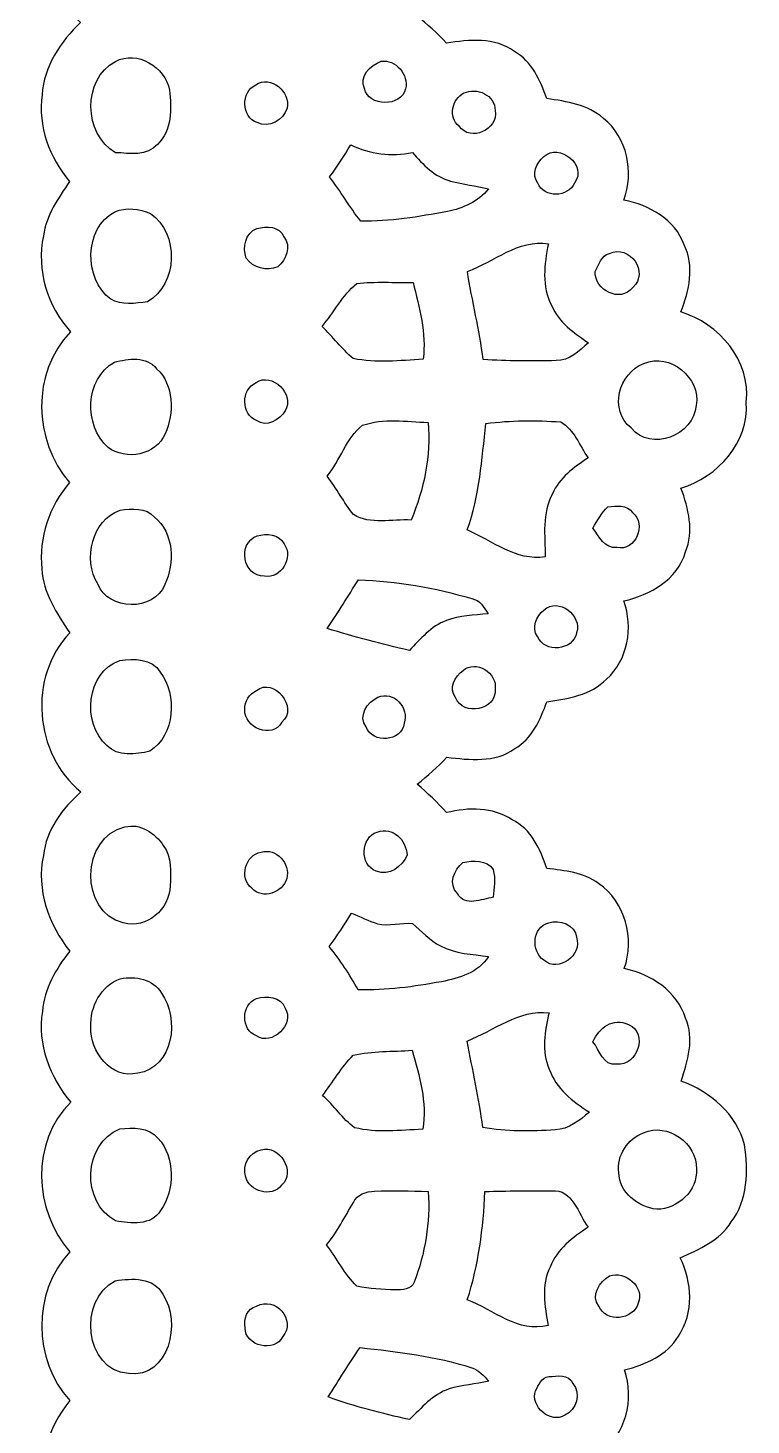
# Model space of a CAD drawing. Header units: centimetres. Extents: x -2.3 to 2.7, y -13.7 to 13.6.
# Drawn here: x -2.32 to 2.74, y -1.8 to 7.98 of the extents above; entities that cross this region are included whole.
import ezdxf

# ---------------------------------------------------------------- set-up
doc = ezdxf.new("R2010")
doc.units = ezdxf.units.CM
doc.header["$MEASUREMENT"] = 0
doc.layers.add('Camada 1', color=7, linetype='Continuous')

msp = doc.modelspace()

# ---------------------------------------------------------------- linework, layer by layer
at = {"layer": 'Camada 1', "color": 156}
for points, knots in [([(-1.71696, 13.50292), (-1.50142, 13.55478), (-1.28305, 13.45141), (-1.13205, 13.30148), (-1.13205, 13.30148), (-0.98812, 13.45177), (-0.7747, 13.54949), (-0.56515, 13.50644), (-0.56515, 13.50644), (-0.43215, 13.48705), (-0.32526, 13.40061), (-0.21554, 13.32971), (-0.21554, 13.32971), (-0.09348, 13.4246), (0.05115, 13.51386), (0.21307, 13.49127), (0.21307, 13.49127), (0.37535, 13.48916), (0.50446, 13.37909), (0.60642, 13.26444), (0.60642, 13.26444), (0.78493, 13.30325), (0.99413, 13.30042), (1.13171, 13.16248), (1.13171, 13.16248), (1.22907, 13.08558), (1.27987, 12.97092), (1.31197, 12.85416), (1.31197, 12.85416), (1.44673, 12.85134), (1.59631, 12.84252), (1.69721, 12.74021), (1.69721, 12.74021), (1.86548, 12.60651), (1.92263, 12.36698), (1.85384, 12.16659), (1.85384, 12.16659), (2.00554, 12.12779), (2.16641, 12.05934), (2.24155, 11.91224), (2.24155, 11.91224), (2.34068, 11.75103), (2.3255, 11.54782), (2.24401, 11.38307), (2.24401, 11.38307), (2.46133, 11.30617), (2.667, 11.13225), (2.69945, 10.89271), (2.69945, 10.89271), (2.71003, 10.75302), (2.72097, 10.60097), (2.64865, 10.47432), (2.64865, 10.47432), (2.5647, 10.31839), (2.41582, 10.20938), (2.25354, 10.14483), (2.25354, 10.14483), (2.29588, 9.99559), (2.34809, 9.8305), (2.27295, 9.68233), (2.27295, 9.68233), (2.20873, 9.50207), (2.03164, 9.39729), (1.85278, 9.35743), (1.85278, 9.35743), (1.91135, 9.17927), (1.87995, 8.9729), (1.75119, 8.83284), (1.75119, 8.83284), (1.64182, 8.70726), (1.47179, 8.65963), (1.31056, 8.65716), (1.31056, 8.65716), (1.2633, 8.50582), (1.17615, 8.35307), (1.0227, 8.28957), (1.0227, 8.28957), (0.89358, 8.21936), (0.74329, 8.2423), (0.60359, 8.25146), (0.60359, 8.25146), (0.53939, 8.1862), (0.46955, 8.12694), (0.39828, 8.06979), (0.39828, 8.06979), (0.47096, 8.00946), (0.54256, 7.94737), (0.60678, 7.87788), (0.60678, 7.87788), (0.76553, 7.90081), (0.94438, 7.92056), (1.08232, 7.81826), (1.08232, 7.81826), (1.20543, 7.74982), (1.26259, 7.61505), (1.30915, 7.48946), (1.30915, 7.48946), (1.4478, 7.46724), (1.59773, 7.44714), (1.70709, 7.35012), (1.70709, 7.35012), (1.87289, 7.2143), (1.92051, 6.97476), (1.84925, 6.77686), (1.84925, 6.77686), (2.02635, 6.74299), (2.20591, 6.64316), (2.27117, 6.4657), (2.27117, 6.4657), (2.34456, 6.31472), (2.30645, 6.14362), (2.24754, 5.9951), (2.24754, 5.9951), (2.51741, 5.91326), (2.73719, 5.65396), (2.70615, 5.36187), (2.70615, 5.36187), (2.72767, 5.08105), (2.50542, 4.83941), (2.24861, 4.76003), (2.24861, 4.76003), (2.30082, 4.61822), (2.34173, 4.45981), (2.28035, 4.31341), (2.28035, 4.31341), (2.22425, 4.11973), (2.0327, 4.01319), (1.8482, 3.9705), (1.8482, 3.9705), (1.91523, 3.78388), (1.87854, 3.55811), (1.72685, 3.42335), (1.72685, 3.42335), (1.61854, 3.30975), (1.45696, 3.28682), (1.30986, 3.26424), (1.30986, 3.26424), (1.2633, 3.13937), (1.20721, 3.00426), (1.08444, 2.93616), (1.08444, 2.93616), (0.9465, 2.83457), (0.76834, 2.85891), (0.60924, 2.87548), (0.60924, 2.87548), (0.54539, 2.80704), (0.47519, 2.7453), (0.40145, 2.68781), (0.40145, 2.68781), (0.47342, 2.62466), (0.54434, 2.56046), (0.60713, 2.48813), (0.60713, 2.48813), (0.76093, 2.52518), (0.92886, 2.52906), (1.06574, 2.43874), (1.06574, 2.43874), (1.2012, 2.37384), (1.26223, 2.2299), (1.31022, 2.0969), (1.31022, 2.0969), (1.43474, 2.08209), (1.56774, 2.0694), (1.67181, 1.99143), (1.67181, 1.99143), (1.85844, 1.86302), (1.92651, 1.60655), (1.85137, 1.39629), (1.85137, 1.39629), (2.03904, 1.35573), (2.22074, 1.2393), (2.28106, 1.04846), (2.28106, 1.04846), (2.34456, 0.90523), (2.29588, 0.7486), (2.25, 0.60819), (2.25, 0.60819), (2.45356, 0.53445), (2.63913, 0.37711), (2.6938, 0.16121), (2.6938, 0.16121), (2.72167, -0.0208), (2.71709, -0.22506), (2.60103, -0.37818), (2.60103, -0.37818), (2.52095, -0.50694), (2.37737, -0.57043), (2.24401, -0.62864), (2.24401, -0.62864), (2.32762, -0.80044), (2.34068, -1.01318), (2.23061, -1.17756), (2.23061, -1.17756), (2.15123, -1.31339), (1.99884, -1.37548), (1.8542, -1.41498), (1.8542, -1.41498), (1.92439, -1.62102), (1.86124, -1.86867), (1.6831, -1.99989), (1.6831, -1.99989), (1.58184, -2.0902), (1.44144, -2.10043), (1.31234, -2.10149), (1.31234, -2.10149), (1.27246, -2.27612), (1.15429, -2.43451), (0.98531, -2.50155), (0.98531, -2.50155), (0.86501, -2.55517), (0.7313, -2.52976), (0.60607, -2.51319), (0.60607, -2.51319), (0.53974, -2.57844), (0.47059, -2.64159), (0.3997, -2.70191), (0.3997, -2.70191), (0.47201, -2.76083), (0.54222, -2.82292), (0.60783, -2.88924), (0.60783, -2.88924), (0.74753, -2.87301), (0.89817, -2.85184), (1.02729, -2.92311), (1.02729, -2.92311), (1.17792, -2.99191), (1.26505, -3.14289), (1.31268, -3.2953), (1.31268, -3.2953), (1.45625, -3.29952), (1.60972, -3.33021), (1.71696, -3.43358), (1.71696, -3.43358), (1.87147, -3.57046), (1.91769, -3.80047), (1.85242, -3.99308), (1.85242, -3.99308), (2.02177, -4.03647), (2.19638, -4.12467), (2.26518, -4.29648), (2.26518, -4.29648), (2.34879, -4.44994), (2.30116, -4.62562), (2.25424, -4.78189), (2.25424, -4.78189), (2.51249, -4.86867), (2.7312, -5.11281), (2.70722, -5.39784), (2.70722, -5.39784), (2.73368, -5.68571), (2.50647, -5.92384), (2.25107, -6.01661), (2.25107, -6.01661), (2.30893, -6.16902), (2.34562, -6.34753), (2.26342, -6.49887), (2.26342, -6.49887), (2.1918, -6.66608), (2.02211, -6.75852), (1.85278, -6.79979), (1.85278, -6.79979), (1.93111, -7.0164), (1.85208, -7.27745), (1.6591, -7.40587), (1.6591, -7.40587), (1.55928, -7.48064), (1.43157, -7.48665), (1.31197, -7.49335), (1.31197, -7.49335), (1.2633, -7.66375), (1.15675, -7.83201), (0.98071, -7.89023), (0.98071, -7.89023), (0.86077, -7.93891), (0.73166, -7.9188), (0.60783, -7.90151), (0.60783, -7.90151), (0.54186, -7.96819), (0.47166, -8.03063), (0.39758, -8.08813), (0.39758, -8.08813), (0.46884, -8.15057), (0.5401, -8.21336), (0.60571, -8.2825), (0.60571, -8.2825), (0.74789, -8.26416), (0.90452, -8.23841), (1.0354, -8.31461), (1.0354, -8.31461), (1.18145, -8.38624), (1.27175, -8.53334), (1.31056, -8.68715), (1.31056, -8.68715), (1.41534, -8.68997), (1.524, -8.69526), (1.61783, -8.74854), (1.61783, -8.74854), (1.83549, -8.85895), (1.93533, -9.14082), (1.85173, -9.3673), (1.85173, -9.3673), (1.99495, -9.42162), (2.15299, -9.47985), (2.23273, -9.62166), (2.23273, -9.62166), (2.34314, -9.78358), (2.3248, -9.99313), (2.24508, -10.16387), (2.24508, -10.16387), (2.42147, -10.23372), (2.59574, -10.34345), (2.66488, -10.53007), (2.66488, -10.53007), (2.73931, -10.74242), (2.73015, -11.00666), (2.57422, -11.182), (2.57422, -11.182), (2.49344, -11.28923), (2.37101, -11.34921), (2.25036, -11.40071), (2.25036, -11.40071), (2.29693, -11.54077), (2.34314, -11.69634), (2.28423, -11.84027), (2.28423, -11.84027), (2.22462, -12.00891), (2.07256, -12.13097), (1.90183, -12.17436), (1.90183, -12.17436), (1.83198, -12.186), (1.87607, -12.26679), (1.87571, -12.31089), (1.87571, -12.31089), (1.90816, -12.49045), (1.81609, -12.67812), (1.67252, -12.78536), (1.67252, -12.78536), (1.56951, -12.86581), (1.43333, -12.8718), (1.30951, -12.8912), (1.30951, -12.8912), (1.25659, -13.04924), (1.16628, -13.21328), (1.00012, -13.2736), (1.00012, -13.2736), (0.88089, -13.33146), (0.74577, -13.3223), (0.62301, -13.28208), (0.62301, -13.28208), (0.51293, -13.39639), (0.38206, -13.52091), (0.20954, -13.50644), (0.20954, -13.50644), (0.05045, -13.52761), (-0.09418, -13.44965), (-0.21201, -13.35158), (-0.21201, -13.35158), (-0.36512, -13.46941), (-0.55703, -13.58123), (-0.75706, -13.53114), (-0.75706, -13.53114), (-0.88194, -13.51667), (-0.99413, -13.45706), (-1.09078, -13.3798), (-1.09078, -13.3798), (-1.23577, -13.53078), (-1.43968, -13.65355), (-1.65664, -13.62251), (-1.65664, -13.62251), (-1.80269, -13.58688), (-1.95826, -13.53679), (-2.05739, -13.41683), (-2.05739, -13.41683), (-2.30116, -13.13638), (-2.28318, -12.67459), (-2.02459, -12.40895), (-2.02459, -12.40895), (-2.29481, -12.12215), (-2.29481, -11.64412), (-2.02988, -11.35415), (-2.02988, -11.35415), (-2.29729, -11.06523), (-2.28917, -10.59249), (-2.03129, -10.3004), (-2.03129, -10.3004), (-2.18475, -10.12825), (-2.25812, -9.89188), (-2.22108, -9.66328), (-2.22108, -9.66328), (-2.20732, -9.50701), (-2.11737, -9.37436), (-2.03022, -9.24947), (-2.03022, -9.24947), (-2.19392, -9.0678), (-2.26413, -8.81097), (-2.21473, -8.57144), (-2.21473, -8.57144), (-2.18792, -8.39645), (-2.07715, -8.25112), (-1.95438, -8.12977), (-1.95438, -8.12977), (-2.29446, -7.87011), (-2.31916, -7.32155), (-2.02318, -7.01957), (-2.02318, -7.01957), (-2.19145, -6.84388), (-2.26201, -6.58741), (-2.2165, -6.34929), (-2.2165, -6.34929), (-2.19674, -6.2036), (-2.11101, -6.08047), (-2.02881, -5.96299), (-2.02881, -5.96299), (-2.19321, -5.78414), (-2.26272, -5.52838), (-2.21509, -5.29061), (-2.21509, -5.29061), (-2.1918, -5.14879), (-2.10889, -5.02778), (-2.03234, -4.9096), (-2.03234, -4.9096), (-2.19109, -4.72722), (-2.26694, -4.47498), (-2.21473, -4.2365), (-2.21473, -4.2365), (-2.19075, -4.09928), (-2.1142, -3.98039), (-2.03305, -3.87068), (-2.03305, -3.87068), (-2.17346, -3.68335), (-2.27047, -3.44699), (-2.2165, -3.21027), (-2.2165, -3.21027), (-2.19886, -3.02472), (-2.0768, -2.87584), (-1.94734, -2.75201), (-1.94734, -2.75201), (-2.07186, -2.63525), (-2.18617, -2.49555), (-2.21262, -2.32127), (-2.21262, -2.32127), (-2.27259, -2.07539), (-2.18475, -1.82209), (-2.03093, -1.62947), (-2.03093, -1.62947), (-2.29129, -1.34267), (-2.29551, -0.87347), (-2.03093, -0.58773), (-2.03093, -0.58773), (-2.28423, -0.29703), (-2.30645, 0.18097), (-2.02459, 0.46036), (-2.02459, 0.46036), (-2.16992, 0.63641), (-2.2613, 0.86535), (-2.2225, 1.09573), (-2.2225, 1.09573), (-2.20944, 1.25482), (-2.12794, 1.39559), (-2.03059, 1.51765), (-2.03059, 1.51765), (-2.1791, 1.70461), (-2.26694, 1.94909), (-2.21614, 2.18827), (-2.21614, 2.18827), (-2.19604, 2.36748), (-2.0828, 2.516), (-1.95297, 2.63313), (-1.95297, 2.63313), (-2.28247, 2.90125), (-2.32409, 3.43712), (-2.03164, 3.74721), (-2.03164, 3.74721), (-2.12266, 3.88301), (-2.21721, 4.0266), (-2.22603, 4.19522), (-2.22603, 4.19522), (-2.24966, 4.41395), (-2.17699, 4.63444), (-2.03234, 4.79953), (-2.03234, 4.79953), (-2.28669, 5.09269), (-2.30258, 5.57072), (-2.02564, 5.8547), (-2.02564, 5.8547), (-2.18827, 6.03496), (-2.26589, 6.28791), (-2.2158, 6.52744), (-2.2158, 6.52744), (-2.19604, 6.67066), (-2.11172, 6.79167), (-2.03234, 6.90808), (-2.03234, 6.90808), (-2.17346, 7.07602), (-2.25672, 7.29509), (-2.22462, 7.51592), (-2.22462, 7.51592), (-2.21368, 7.71525), (-2.09549, 7.8867), (-1.9565, 8.02145), (-1.9565, 8.02145), (-2.14877, 8.19467), (-2.26589, 8.45431), (-2.22284, 8.71537), (-2.22284, 8.71537), (-2.21297, 8.87659), (-2.12689, 9.01594), (-2.02881, 9.1387), (-2.02881, 9.1387), (-2.29305, 9.42763), (-2.29658, 9.90388), (-2.02988, 10.19209), (-2.02988, 10.19209), (-2.29693, 10.48173), (-2.2927, 10.95833), (-2.02564, 11.2462), (-2.02564, 11.2462), (-2.19674, 11.4233), (-2.26306, 11.68541), (-2.21402, 11.92459), (-2.21402, 11.92459), (-2.19251, 12.06535), (-2.1075, 12.18318), (-2.03341, 12.30065), (-2.03341, 12.30065), (-2.19287, 12.47951), (-2.26306, 12.73104), (-2.21543, 12.96634), (-2.21543, 12.96634), (-2.17134, 13.2207), (-1.97626, 13.45388), (-1.71696, 13.50292)], [0, 0, 0, 0, 0.0074627, 0.0074627, 0.0074627, 0.0074627, 0.0149254, 0.0149254, 0.0149254, 0.0149254, 0.0223881, 0.0223881, 0.0223881, 0.0223881, 0.0298507, 0.0298507, 0.0298507, 0.0298507, 0.0373134, 0.0373134, 0.0373134, 0.0373134, 0.0447761, 0.0447761, 0.0447761, 0.0447761, 0.0522388, 0.0522388, 0.0522388, 0.0522388, 0.0597015, 0.0597015, 0.0597015, 0.0597015, 0.0671642, 0.0671642, 0.0671642, 0.0671642, 0.0746269, 0.0746269, 0.0746269, 0.0746269, 0.0820896, 0.0820896, 0.0820896, 0.0820896, 0.0895522, 0.0895522, 0.0895522, 0.0895522, 0.0970149, 0.0970149, 0.0970149, 0.0970149, 0.1044776, 0.1044776, 0.1044776, 0.1044776, 0.1119403, 0.1119403, 0.1119403, 0.1119403, 0.119403, 0.119403, 0.119403, 0.119403, 0.1268657, 0.1268657, 0.1268657, 0.1268657, 0.1343284, 0.1343284, 0.1343284, 0.1343284, 0.141791, 0.141791, 0.141791, 0.141791, 0.1492537, 0.1492537, 0.1492537, 0.1492537, 0.1567164, 0.1567164, 0.1567164, 0.1567164, 0.1641791, 0.1641791, 0.1641791, 0.1641791, 0.1716418, 0.1716418, 0.1716418, 0.1716418, 0.1791045, 0.1791045, 0.1791045, 0.1791045, 0.1865672, 0.1865672, 0.1865672, 0.1865672, 0.1940299, 0.1940299, 0.1940299, 0.1940299, 0.2014925, 0.2014925, 0.2014925, 0.2014925, 0.2089552, 0.2089552, 0.2089552, 0.2089552, 0.2164179, 0.2164179, 0.2164179, 0.2164179, 0.2238806, 0.2238806, 0.2238806, 0.2238806, 0.2313433, 0.2313433, 0.2313433, 0.2313433, 0.238806, 0.238806, 0.238806, 0.238806, 0.2462687, 0.2462687, 0.2462687, 0.2462687, 0.2537313, 0.2537313, 0.2537313, 0.2537313, 0.261194, 0.261194, 0.261194, 0.261194, 0.2686567, 0.2686567, 0.2686567, 0.2686567, 0.2761194, 0.2761194, 0.2761194, 0.2761194, 0.2835821, 0.2835821, 0.2835821, 0.2835821, 0.2910448, 0.2910448, 0.2910448, 0.2910448, 0.2985075, 0.2985075, 0.2985075, 0.2985075, 0.3059701, 0.3059701, 0.3059701, 0.3059701, 0.3134328, 0.3134328, 0.3134328, 0.3134328, 0.3208955, 0.3208955, 0.3208955, 0.3208955, 0.3283582, 0.3283582, 0.3283582, 0.3283582, 0.3358209, 0.3358209, 0.3358209, 0.3358209, 0.3432836, 0.3432836, 0.3432836, 0.3432836, 0.3507463, 0.3507463, 0.3507463, 0.3507463, 0.358209, 0.358209, 0.358209, 0.358209, 0.3656716, 0.3656716, 0.3656716, 0.3656716, 0.3731343, 0.3731343, 0.3731343, 0.3731343, 0.380597, 0.380597, 0.380597, 0.380597, 0.3880597, 0.3880597, 0.3880597, 0.3880597, 0.3955224, 0.3955224, 0.3955224, 0.3955224, 0.4029851, 0.4029851, 0.4029851, 0.4029851, 0.4104478, 0.4104478, 0.4104478, 0.4104478, 0.4179104, 0.4179104, 0.4179104, 0.4179104, 0.4253731, 0.4253731, 0.4253731, 0.4253731, 0.4328358, 0.4328358, 0.4328358, 0.4328358, 0.4402985, 0.4402985, 0.4402985, 0.4402985, 0.4477612, 0.4477612, 0.4477612, 0.4477612, 0.4552239, 0.4552239, 0.4552239, 0.4552239, 0.4626866, 0.4626866, 0.4626866, 0.4626866, 0.4701493, 0.4701493, 0.4701493, 0.4701493, 0.4776119, 0.4776119, 0.4776119, 0.4776119, 0.4850746, 0.4850746, 0.4850746, 0.4850746, 0.4925373, 0.4925373, 0.4925373, 0.4925373, 0.5, 0.5, 0.5, 0.5, 0.5074627, 0.5074627, 0.5074627, 0.5074627, 0.5149254, 0.5149254, 0.5149254, 0.5149254, 0.5223881, 0.5223881, 0.5223881, 0.5223881, 0.5298507, 0.5298507, 0.5298507, 0.5298507, 0.5373134, 0.5373134, 0.5373134, 0.5373134, 0.5447761, 0.5447761, 0.5447761, 0.5447761, 0.5522388, 0.5522388, 0.5522388, 0.5522388, 0.5597015, 0.5597015, 0.5597015, 0.5597015, 0.5671642, 0.5671642, 0.5671642, 0.5671642, 0.5746269, 0.5746269, 0.5746269, 0.5746269, 0.5820896, 0.5820896, 0.5820896, 0.5820896, 0.5895522, 0.5895522, 0.5895522, 0.5895522, 0.5970149, 0.5970149, 0.5970149, 0.5970149, 0.6044776, 0.6044776, 0.6044776, 0.6044776, 0.6119403, 0.6119403, 0.6119403, 0.6119403, 0.619403, 0.619403, 0.619403, 0.619403, 0.6268657, 0.6268657, 0.6268657, 0.6268657, 0.6343284, 0.6343284, 0.6343284, 0.6343284, 0.641791, 0.641791, 0.641791, 0.641791, 0.6492537, 0.6492537, 0.6492537, 0.6492537, 0.6567164, 0.6567164, 0.6567164, 0.6567164, 0.6641791, 0.6641791, 0.6641791, 0.6641791, 0.6716418, 0.6716418, 0.6716418, 0.6716418, 0.6791045, 0.6791045, 0.6791045, 0.6791045, 0.6865672, 0.6865672, 0.6865672, 0.6865672, 0.6940299, 0.6940299, 0.6940299, 0.6940299, 0.7014925, 0.7014925, 0.7014925, 0.7014925, 0.7089552, 0.7089552, 0.7089552, 0.7089552, 0.7164179, 0.7164179, 0.7164179, 0.7164179, 0.7238806, 0.7238806, 0.7238806, 0.7238806, 0.7313433, 0.7313433, 0.7313433, 0.7313433, 0.738806, 0.738806, 0.738806, 0.738806, 0.7462687, 0.7462687, 0.7462687, 0.7462687, 0.7537313, 0.7537313, 0.7537313, 0.7537313, 0.761194, 0.761194, 0.761194, 0.761194, 0.7686567, 0.7686567, 0.7686567, 0.7686567, 0.7761194, 0.7761194, 0.7761194, 0.7761194, 0.7835821, 0.7835821, 0.7835821, 0.7835821, 0.7910448, 0.7910448, 0.7910448, 0.7910448, 0.7985075, 0.7985075, 0.7985075, 0.7985075, 0.8059701, 0.8059701, 0.8059701, 0.8059701, 0.8134328, 0.8134328, 0.8134328, 0.8134328, 0.8208955, 0.8208955, 0.8208955, 0.8208955, 0.8283582, 0.8283582, 0.8283582, 0.8283582, 0.8358209, 0.8358209, 0.8358209, 0.8358209, 0.8432836, 0.8432836, 0.8432836, 0.8432836, 0.8507463, 0.8507463, 0.8507463, 0.8507463, 0.858209, 0.858209, 0.858209, 0.858209, 0.8656716, 0.8656716, 0.8656716, 0.8656716, 0.8731343, 0.8731343, 0.8731343, 0.8731343, 0.880597, 0.880597, 0.880597, 0.880597, 0.8880597, 0.8880597, 0.8880597, 0.8880597, 0.8955224, 0.8955224, 0.8955224, 0.8955224, 0.9029851, 0.9029851, 0.9029851, 0.9029851, 0.9104478, 0.9104478, 0.9104478, 0.9104478, 0.9179104, 0.9179104, 0.9179104, 0.9179104, 0.9253731, 0.9253731, 0.9253731, 0.9253731, 0.9328358, 0.9328358, 0.9328358, 0.9328358, 0.9402985, 0.9402985, 0.9402985, 0.9402985, 0.9477612, 0.9477612, 0.9477612, 0.9477612, 0.9552239, 0.9552239, 0.9552239, 0.9552239, 0.9626866, 0.9626866, 0.9626866, 0.9626866, 0.9701493, 0.9701493, 0.9701493, 0.9701493, 0.9776119, 0.9776119, 0.9776119, 0.9776119, 0.9850746, 0.9850746, 0.9850746, 0.9850746, 1, 1, 1, 1]), ([(-1.71202, 7.74946), (-1.71202, 7.74946), (-1.71202, 7.74946), (-1.71202, 7.74946), (-1.71202, 7.74946), (-1.94344, 7.62141), (-1.9371, 7.24146), (-1.70992, 7.10988), (-1.70992, 7.10988), (-1.6122, 7.10635), (-1.48802, 7.0813), (-1.41781, 7.16808), (-1.41781, 7.16808), (-1.31304, 7.26475), (-1.31867, 7.41785), (-1.33173, 7.54803), (-1.33173, 7.54803), (-1.36596, 7.7096), (-1.5568, 7.8299), (-1.71202, 7.74946)], [0, 0, 0, 0, 0.1666667, 0.1666667, 0.1666667, 0.1666667, 0.3333333, 0.3333333, 0.3333333, 0.3333333, 0.5, 0.5, 0.5, 0.5, 0.6666667, 0.6666667, 0.6666667, 0.6666667, 1, 1, 1, 1]), ([(0.14817, 7.74982), (0.14817, 7.74982), (0.14817, 7.74982), (0.14817, 7.74982), (0.14817, 7.74982), (0.07372, 7.72442), (-0.00669, 7.64222), (0.0314, 7.55896), (0.0314, 7.55896), (0.05997, 7.43126), (0.29069, 7.42667), (0.31962, 7.55791), (0.31962, 7.55791), (0.34678, 7.6514), (0.2487, 7.76851), (0.14817, 7.74982)], [0, 0, 0, 0, 0.2, 0.2, 0.2, 0.2, 0.4, 0.4, 0.4, 0.4, 0.6, 0.6, 0.6, 0.6, 1, 1, 1, 1]), ([(-0.72848, 7.58472), (-0.72848, 7.58472), (-0.72848, 7.58472), (-0.72848, 7.58472), (-0.72848, 7.58472), (-0.83538, 7.53638), (-0.83043, 7.35858), (-0.71895, 7.32013), (-0.71895, 7.32013), (-0.63782, 7.27779), (-0.5334, 7.33743), (-0.51011, 7.42102), (-0.51011, 7.42102), (-0.48048, 7.53463), (-0.62547, 7.65703), (-0.72848, 7.58472)], [0, 0, 0, 0, 0.2, 0.2, 0.2, 0.2, 0.4, 0.4, 0.4, 0.4, 0.6, 0.6, 0.6, 0.6, 1, 1, 1, 1]), ([(0.72813, 7.52792), (0.72813, 7.52792), (0.72813, 7.52792), (0.72813, 7.52792), (0.72813, 7.52792), (0.64593, 7.48524), (0.6177, 7.35824), (0.69427, 7.29509), (0.69427, 7.29509), (0.77645, 7.18361), (0.96908, 7.26968), (0.94791, 7.40445), (0.94791, 7.40445), (0.94684, 7.51382), (0.8202, 7.56954), (0.72813, 7.52792)], [0, 0, 0, 0, 0.2, 0.2, 0.2, 0.2, 0.4, 0.4, 0.4, 0.4, 0.6, 0.6, 0.6, 0.6, 1, 1, 1, 1]), ([(-0.21271, 6.94055), (-0.21271, 6.94055), (-0.21271, 6.94055), (-0.21271, 6.94055), (-0.21271, 6.94055), (-0.13441, 6.84072), (-0.07231, 6.72923), (0.00635, 6.62975), (0.00635, 6.62975), (0.2099, 6.62727), (0.4131, 6.66043), (0.61312, 6.69819), (0.61312, 6.69819), (0.72284, 6.71934), (0.82797, 6.76804), (0.90028, 6.85587), (0.90028, 6.85587), (0.81244, 6.87704), (0.72284, 6.88833), (0.6357, 6.91127), (0.6357, 6.91127), (0.52317, 6.93878), (0.44309, 7.02875), (0.36759, 7.11022), (0.36759, 7.11022), (0.22014, 7.0813), (0.0702, 7.09858), (-0.06419, 7.16562), (-0.06419, 7.16562), (-0.109, 7.08766), (-0.1584, 7.01216), (-0.21271, 6.94055)], [0, 0, 0, 0, 0.1111111, 0.1111111, 0.1111111, 0.1111111, 0.2222222, 0.2222222, 0.2222222, 0.2222222, 0.3333333, 0.3333333, 0.3333333, 0.3333333, 0.4444444, 0.4444444, 0.4444444, 0.4444444, 0.5555556, 0.5555556, 0.5555556, 0.5555556, 0.6666667, 0.6666667, 0.6666667, 0.6666667, 0.7777778, 0.7777778, 0.7777778, 0.7777778, 1, 1, 1, 1]), ([(1.28869, 7.08235), (1.28869, 7.08235), (1.28869, 7.08235), (1.28869, 7.08235), (1.28869, 7.08235), (1.23437, 7.03932), (1.19873, 6.95924), (1.246, 6.89751), (1.246, 6.89751), (1.28834, 6.7899), (1.45803, 6.79555), (1.50388, 6.89751), (1.50388, 6.89751), (1.59631, 7.0231), (1.39559, 7.18043), (1.28869, 7.08235)], [0, 0, 0, 0, 0.2, 0.2, 0.2, 0.2, 0.4, 0.4, 0.4, 0.4, 0.6, 0.6, 0.6, 0.6, 1, 1, 1, 1]), ([(-1.7152, 6.69642), (-1.7152, 6.69642), (-1.7152, 6.69642), (-1.7152, 6.69642), (-1.7152, 6.69642), (-1.93321, 6.57754), (-1.93533, 6.22864), (-1.74449, 6.08329), (-1.74449, 6.08329), (-1.66792, 6.03885), (-1.57161, 6.05472), (-1.48766, 6.06565), (-1.48766, 6.06565), (-1.27175, 6.1863), (-1.264, 6.54685), (-1.46685, 6.68479), (-1.46685, 6.68479), (-1.54269, 6.71759), (-1.63829, 6.72853), (-1.7152, 6.69642)], [0, 0, 0, 0, 0.1666667, 0.1666667, 0.1666667, 0.1666667, 0.3333333, 0.3333333, 0.3333333, 0.3333333, 0.5, 0.5, 0.5, 0.5, 0.6666667, 0.6666667, 0.6666667, 0.6666667, 1, 1, 1, 1]), ([(-0.72214, 6.58001), (-0.72214, 6.58001), (-0.72214, 6.58001), (-0.72214, 6.58001), (-0.72214, 6.58001), (-0.80291, 6.54368), (-0.82232, 6.44913), (-0.79587, 6.37151), (-0.79587, 6.37151), (-0.74612, 6.29954), (-0.65369, 6.27979), (-0.57396, 6.31048), (-0.57396, 6.31048), (-0.51576, 6.3634), (-0.47871, 6.45089), (-0.53162, 6.52073), (-0.53162, 6.52073), (-0.56268, 6.59977), (-0.65334, 6.59306), (-0.72214, 6.58001)], [0, 0, 0, 0, 0.1666667, 0.1666667, 0.1666667, 0.1666667, 0.3333333, 0.3333333, 0.3333333, 0.3333333, 0.5, 0.5, 0.5, 0.5, 0.6666667, 0.6666667, 0.6666667, 0.6666667, 1, 1, 1, 1]), ([(0.75282, 6.27837), (0.75282, 6.27837), (0.75282, 6.27837), (0.75282, 6.27837), (0.75282, 6.27837), (0.78668, 6.07201), (0.83609, 5.86846), (0.86395, 5.66101), (0.86395, 5.66101), (1.03363, 5.65009), (1.20438, 5.64938), (1.37442, 5.65396), (1.37442, 5.65396), (1.46861, 5.64938), (1.53387, 5.72347), (1.60055, 5.77778), (1.60055, 5.77778), (1.50106, 5.84834), (1.39135, 5.9196), (1.34372, 6.03778), (1.34372, 6.03778), (1.27212, 6.17254), (1.2901, 6.32848), (1.32045, 6.47171), (1.32045, 6.47171), (1.10842, 6.50451), (0.94156, 6.34541), (0.75282, 6.27837)], [0, 0, 0, 0, 0.125, 0.125, 0.125, 0.125, 0.25, 0.25, 0.25, 0.25, 0.375, 0.375, 0.375, 0.375, 0.5, 0.5, 0.5, 0.5, 0.625, 0.625, 0.625, 0.625, 0.75, 0.75, 0.75, 0.75, 1, 1, 1, 1]), ([(1.74695, 6.40396), (1.74695, 6.40396), (1.74695, 6.40396), (1.74695, 6.40396), (1.74695, 6.40396), (1.69192, 6.39022), (1.67286, 6.32319), (1.64747, 6.27837), (1.64747, 6.27837), (1.64253, 6.14539), (1.82457, 6.05508), (1.91065, 6.16549), (1.91065, 6.16549), (2.03059, 6.27133), (1.88948, 6.47064), (1.74695, 6.40396)], [0, 0, 0, 0, 0.2, 0.2, 0.2, 0.2, 0.4, 0.4, 0.4, 0.4, 0.6, 0.6, 0.6, 0.6, 1, 1, 1, 1]), ([(-0.02151, 6.193), (-0.02151, 6.193), (-0.02151, 6.193), (-0.02151, 6.193), (-0.02151, 6.193), (-0.12276, 6.11152), (-0.18274, 5.99122), (-0.26492, 5.89209), (-0.26492, 5.89209), (-0.18873, 5.82083), (-0.12664, 5.73546), (-0.04692, 5.66807), (-0.04692, 5.66807), (0.1136, 5.63633), (0.28081, 5.65255), (0.44343, 5.66384), (0.44343, 5.66384), (0.46708, 5.84622), (0.41556, 6.0258), (0.37217, 6.20112), (0.37217, 6.20112), (0.24095, 6.19831), (0.109, 6.20959), (-0.02151, 6.193)], [0, 0, 0, 0, 0.1428571, 0.1428571, 0.1428571, 0.1428571, 0.2857143, 0.2857143, 0.2857143, 0.2857143, 0.4285714, 0.4285714, 0.4285714, 0.4285714, 0.5714286, 0.5714286, 0.5714286, 0.5714286, 0.7142857, 0.7142857, 0.7142857, 0.7142857, 1, 1, 1, 1]), ([(-1.71874, 5.64373), (-1.71874, 5.64373), (-1.71874, 5.64373), (-1.71874, 5.64373), (-1.71874, 5.64373), (-1.92651, 5.52379), (-1.93498, 5.20064), (-1.76318, 5.04577), (-1.76318, 5.04577), (-1.63653, 4.95194), (-1.42804, 4.99004), (-1.36243, 5.14139), (-1.36243, 5.14139), (-1.3014, 5.2846), (-1.29998, 5.48428), (-1.42309, 5.59717), (-1.42309, 5.59717), (-1.49083, 5.68747), (-1.62382, 5.66632), (-1.71874, 5.64373)], [0, 0, 0, 0, 0.1666667, 0.1666667, 0.1666667, 0.1666667, 0.3333333, 0.3333333, 0.3333333, 0.3333333, 0.5, 0.5, 0.5, 0.5, 0.6666667, 0.6666667, 0.6666667, 0.6666667, 1, 1, 1, 1]), ([(1.98895, 5.63279), (1.98895, 5.63279), (1.98895, 5.63279), (1.98895, 5.63279), (1.98895, 5.63279), (1.81115, 5.5686), (1.74342, 5.30577), (1.899, 5.1823), (1.899, 5.1823), (2.03904, 5.01049), (2.33927, 5.13115), (2.35513, 5.34034), (2.35513, 5.34034), (2.38831, 5.53261), (2.17099, 5.71429), (1.98895, 5.63279)], [0, 0, 0, 0, 0.2, 0.2, 0.2, 0.2, 0.4, 0.4, 0.4, 0.4, 0.6, 0.6, 0.6, 0.6, 1, 1, 1, 1]), ([(-0.72636, 5.49945), (-0.72636, 5.49945), (-0.72636, 5.49945), (-0.72636, 5.49945), (-0.72636, 5.49945), (-0.83431, 5.45429), (-0.83114, 5.27614), (-0.72284, 5.2338), (-0.72284, 5.2338), (-0.65439, 5.18195), (-0.56198, 5.23804), (-0.52351, 5.30153), (-0.52351, 5.30153), (-0.45049, 5.41479), (-0.61701, 5.57812), (-0.72636, 5.49945)], [0, 0, 0, 0, 0.2, 0.2, 0.2, 0.2, 0.4, 0.4, 0.4, 0.4, 0.6, 0.6, 0.6, 0.6, 1, 1, 1, 1]), ([(0.01834, 5.201), (0.01834, 5.201), (0.01834, 5.201), (0.01834, 5.201), (0.01834, 5.201), (-0.09701, 5.10928), (-0.13582, 4.95545), (-0.22895, 4.84433), (-0.22895, 4.84433), (-0.16262, 4.75826), (-0.11253, 4.6609), (-0.04514, 4.57517), (-0.04514, 4.57517), (0.07513, 4.50215), (0.22506, 4.54589), (0.35842, 4.53672), (0.35842, 4.53672), (0.45049, 4.75121), (0.49847, 4.98686), (0.4773, 5.2204), (0.4773, 5.2204), (0.32526, 5.2271), (0.1651, 5.2518), (0.01834, 5.201)], [0, 0, 0, 0, 0.1428571, 0.1428571, 0.1428571, 0.1428571, 0.2857143, 0.2857143, 0.2857143, 0.2857143, 0.4285714, 0.4285714, 0.4285714, 0.4285714, 0.5714286, 0.5714286, 0.5714286, 0.5714286, 0.7142857, 0.7142857, 0.7142857, 0.7142857, 1, 1, 1, 1]), ([(0.88123, 5.21334), (0.88123, 5.21334), (0.88123, 5.21334), (0.88123, 5.21334), (0.88123, 5.21334), (0.85583, 4.96217), (0.83714, 4.70782), (0.75177, 4.46792), (0.75177, 4.46792), (0.9292, 4.39313), (1.09326, 4.24673), (1.29821, 4.27989), (1.29821, 4.27989), (1.29611, 4.42736), (1.27528, 4.58435), (1.34796, 4.72015), (1.34796, 4.72015), (1.39664, 4.8334), (1.50035, 4.90502), (1.59773, 4.97309), (1.59773, 4.97309), (1.53882, 5.05919), (1.50035, 5.16924), (1.40723, 5.22464), (1.40723, 5.22464), (1.23225, 5.23628), (1.05516, 5.23592), (0.88123, 5.21334)], [0, 0, 0, 0, 0.125, 0.125, 0.125, 0.125, 0.25, 0.25, 0.25, 0.25, 0.375, 0.375, 0.375, 0.375, 0.5, 0.5, 0.5, 0.5, 0.625, 0.625, 0.625, 0.625, 0.75, 0.75, 0.75, 0.75, 1, 1, 1, 1]), ([(-1.67886, 4.60728), (-1.67886, 4.60728), (-1.67886, 4.60728), (-1.67886, 4.60728), (-1.67886, 4.60728), (-1.87819, 4.53319), (-1.93886, 4.26473), (-1.83585, 4.08939), (-1.83585, 4.08939), (-1.76072, 3.90065), (-1.44251, 3.89431), (-1.3656, 4.08515), (-1.3656, 4.08515), (-1.29575, 4.23438), (-1.30033, 4.44782), (-1.43898, 4.55824), (-1.43898, 4.55824), (-1.49825, 4.62845), (-1.59773, 4.61468), (-1.67886, 4.60728)], [0, 0, 0, 0, 0.1666667, 0.1666667, 0.1666667, 0.1666667, 0.3333333, 0.3333333, 0.3333333, 0.3333333, 0.5, 0.5, 0.5, 0.5, 0.6666667, 0.6666667, 0.6666667, 0.6666667, 1, 1, 1, 1]), ([(1.6323, 4.48098), (1.6323, 4.48098), (1.6323, 4.48098), (1.6323, 4.48098), (1.6323, 4.48098), (1.67674, 4.42382), (1.71167, 4.33422), (1.79951, 4.3441), (1.79951, 4.3441), (1.9297, 4.31694), (2.01365, 4.50919), (1.90887, 4.58998), (1.90887, 4.58998), (1.86867, 4.6475), (1.79563, 4.63515), (1.73567, 4.6302), (1.73567, 4.6302), (1.69228, 4.58716), (1.6637, 4.53248), (1.6323, 4.48098)], [0, 0, 0, 0, 0.1666667, 0.1666667, 0.1666667, 0.1666667, 0.3333333, 0.3333333, 0.3333333, 0.3333333, 0.5, 0.5, 0.5, 0.5, 0.6666667, 0.6666667, 0.6666667, 0.6666667, 1, 1, 1, 1]), ([(-0.72002, 4.4256), (-0.72002, 4.4256), (-0.72002, 4.4256), (-0.72002, 4.4256), (-0.72002, 4.4256), (-0.86113, 4.37409), (-0.8195, 4.14055), (-0.66852, 4.14406), (-0.66852, 4.14406), (-0.55316, 4.12114), (-0.46073, 4.27636), (-0.53092, 4.36986), (-0.53092, 4.36986), (-0.56549, 4.44005), (-0.65405, 4.44746), (-0.72002, 4.4256)], [0, 0, 0, 0, 0.2, 0.2, 0.2, 0.2, 0.4, 0.4, 0.4, 0.4, 0.6, 0.6, 0.6, 0.6, 1, 1, 1, 1]), ([(-0.01023, 4.11868), (-0.01023, 4.11868), (-0.01023, 4.11868), (-0.01023, 4.11868), (-0.01023, 4.11868), (-0.08183, 4.00437), (-0.15239, 3.88937), (-0.22859, 3.77825), (-0.22859, 3.77825), (-0.03951, 3.71756), (0.15346, 3.66959), (0.34712, 3.62374), (0.34712, 3.62374), (0.42333, 3.70382), (0.49812, 3.79448), (0.60571, 3.83329), (0.60571, 3.83329), (0.69849, 3.87103), (0.8001, 3.86856), (0.89817, 3.88126), (0.89817, 3.88126), (0.86888, 3.92606), (0.84067, 3.97722), (0.78317, 3.98744), (0.78317, 3.98744), (0.52563, 4.0633), (0.25822, 4.11091), (-0.01023, 4.11868)], [0, 0, 0, 0, 0.125, 0.125, 0.125, 0.125, 0.25, 0.25, 0.25, 0.25, 0.375, 0.375, 0.375, 0.375, 0.5, 0.5, 0.5, 0.5, 0.625, 0.625, 0.625, 0.625, 0.75, 0.75, 0.75, 0.75, 1, 1, 1, 1]), ([(1.28939, 3.90666), (1.28939, 3.90666), (1.28939, 3.90666), (1.28939, 3.90666), (1.28939, 3.90666), (1.23647, 3.86362), (1.19768, 3.78283), (1.24459, 3.72109), (1.24459, 3.72109), (1.29187, 3.60327), (1.49365, 3.62162), (1.51799, 3.74755), (1.51799, 3.74755), (1.55821, 3.86961), (1.391, 3.99837), (1.28939, 3.90666)], [0, 0, 0, 0, 0.2, 0.2, 0.2, 0.2, 0.4, 0.4, 0.4, 0.4, 0.6, 0.6, 0.6, 0.6, 1, 1, 1, 1]), ([(-1.68063, 3.55353), (-1.68063, 3.55353), (-1.68063, 3.55353), (-1.68063, 3.55353), (-1.68063, 3.55353), (-1.91664, 3.47062), (-1.95014, 3.11467), (-1.77058, 2.95804), (-1.77058, 2.95804), (-1.69509, 2.87796), (-1.5681, 2.89524), (-1.47143, 2.91818), (-1.47143, 2.91818), (-1.29117, 3.03072), (-1.27952, 3.31257), (-1.3977, 3.47274), (-1.3977, 3.47274), (-1.45625, 3.56904), (-1.58291, 3.56799), (-1.68063, 3.55353)], [0, 0, 0, 0, 0.1666667, 0.1666667, 0.1666667, 0.1666667, 0.3333333, 0.3333333, 0.3333333, 0.3333333, 0.5, 0.5, 0.5, 0.5, 0.6666667, 0.6666667, 0.6666667, 0.6666667, 1, 1, 1, 1]), ([(0.72354, 3.48438), (0.72354, 3.48438), (0.72354, 3.48438), (0.72354, 3.48438), (0.72354, 3.48438), (0.6671, 3.44063), (0.61877, 3.36055), (0.66922, 3.29352), (0.66922, 3.29352), (0.7239, 3.15948), (0.96061, 3.20498), (0.94721, 3.3535), (0.94721, 3.3535), (0.96519, 3.46604), (0.81104, 3.56093), (0.72354, 3.48438)], [0, 0, 0, 0, 0.2, 0.2, 0.2, 0.2, 0.4, 0.4, 0.4, 0.4, 0.6, 0.6, 0.6, 0.6, 1, 1, 1, 1]), ([(-0.72354, 3.34256), (-0.72354, 3.34256), (-0.72354, 3.34256), (-0.72354, 3.34256), (-0.72354, 3.34256), (-0.77399, 3.31786), (-0.80892, 3.26777), (-0.80573, 3.21027), (-0.80573, 3.21027), (-0.81033, 3.08256), (-0.61736, 2.99895), (-0.54539, 3.12208), (-0.54539, 3.12208), (-0.42721, 3.22226), (-0.60184, 3.4417), (-0.72354, 3.34256)], [0, 0, 0, 0, 0.2, 0.2, 0.2, 0.2, 0.4, 0.4, 0.4, 0.4, 0.6, 0.6, 0.6, 0.6, 1, 1, 1, 1]), ([(0.127, 3.29635), (0.127, 3.29635), (0.127, 3.29635), (0.127, 3.29635), (0.127, 3.29635), (0.0515, 3.26319), (-0.01447, 3.16476), (0.04375, 3.08785), (0.04375, 3.08785), (0.08748, 2.96932), (0.29457, 2.9845), (0.3108, 3.11431), (0.3108, 3.11431), (0.34748, 3.22226), (0.23636, 3.34503), (0.127, 3.29635)], [0, 0, 0, 0, 0.2, 0.2, 0.2, 0.2, 0.4, 0.4, 0.4, 0.4, 0.6, 0.6, 0.6, 0.6, 1, 1, 1, 1]), ([(-1.64465, 2.3876), (-1.64465, 2.3876), (-1.64465, 2.3876), (-1.64465, 2.3876), (-1.64465, 2.3876), (-1.95615, 2.31739), (-1.96532, 1.79), (-1.65629, 1.71626), (-1.65629, 1.71626), (-1.48978, 1.6704), (-1.33561, 1.81186), (-1.32715, 1.9745), (-1.32715, 1.9745), (-1.32537, 2.0701), (-1.31409, 2.17735), (-1.37617, 2.25848), (-1.37617, 2.25848), (-1.4344, 2.34314), (-1.5374, 2.41828), (-1.64465, 2.3876)], [0, 0, 0, 0, 0.1666667, 0.1666667, 0.1666667, 0.1666667, 0.3333333, 0.3333333, 0.3333333, 0.3333333, 0.5, 0.5, 0.5, 0.5, 0.6666667, 0.6666667, 0.6666667, 0.6666667, 1, 1, 1, 1]), ([(0.12171, 2.35232), (0.12171, 2.35232), (0.12171, 2.35232), (0.12171, 2.35232), (0.12171, 2.35232), (0.00565, 2.31846), (-0.00494, 2.11842), (0.11535, 2.07892), (0.11535, 2.07892), (0.20389, 2.04294), (0.29845, 2.10855), (0.3309, 2.19109), (0.3309, 2.19109), (0.32315, 2.29763), (0.23247, 2.39006), (0.12171, 2.35232)], [0, 0, 0, 0, 0.2, 0.2, 0.2, 0.2, 0.4, 0.4, 0.4, 0.4, 0.6, 0.6, 0.6, 0.6, 1, 1, 1, 1]), ([(-0.69144, 2.21121), (-0.69144, 2.21121), (-0.69144, 2.21121), (-0.69144, 2.21121), (-0.69144, 2.21121), (-0.80222, 2.19357), (-0.84878, 2.02776), (-0.75635, 1.96003), (-0.75635, 1.96003), (-0.68297, 1.87537), (-0.53974, 1.92687), (-0.51187, 2.02742), (-0.51187, 2.02742), (-0.48401, 2.12901), (-0.58596, 2.24437), (-0.69144, 2.21121)], [0, 0, 0, 0, 0.2, 0.2, 0.2, 0.2, 0.4, 0.4, 0.4, 0.4, 0.6, 0.6, 0.6, 0.6, 1, 1, 1, 1]), ([(0.72143, 2.13995), (0.72143, 2.13995), (0.72143, 2.13995), (0.72143, 2.13995), (0.72143, 2.13995), (0.6604, 2.08808), (0.61595, 1.98649), (0.68333, 1.92088), (0.68333, 1.92088), (0.738, 1.82457), (0.85124, 1.88277), (0.93415, 1.89547), (0.93415, 1.89547), (0.93909, 1.95967), (0.95144, 2.02564), (0.9338, 2.08879), (0.9338, 2.08879), (0.89005, 2.16076), (0.79269, 2.15229), (0.72143, 2.13995)], [0, 0, 0, 0, 0.1666667, 0.1666667, 0.1666667, 0.1666667, 0.3333333, 0.3333333, 0.3333333, 0.3333333, 0.5, 0.5, 0.5, 0.5, 0.6666667, 0.6666667, 0.6666667, 0.6666667, 1, 1, 1, 1]), ([(-0.05891, 1.78435), (-0.05891, 1.78435), (-0.05891, 1.78435), (-0.05891, 1.78435), (-0.05891, 1.78435), (-0.10653, 1.70356), (-0.15875, 1.62594), (-0.21412, 1.55046), (-0.21412, 1.55046), (-0.13864, 1.45555), (-0.06984, 1.35466), (-0.01198, 1.24777), (-0.01198, 1.24777), (0.18379, 1.24142), (0.37853, 1.26929), (0.5708, 1.30386), (0.5708, 1.30386), (0.69391, 1.33032), (0.83043, 1.36525), (0.90099, 1.48025), (0.90099, 1.48025), (0.78809, 1.49789), (0.66815, 1.49789), (0.56549, 1.55468), (0.56549, 1.55468), (0.4893, 1.59244), (0.43285, 1.65734), (0.36865, 1.71097), (0.36865, 1.71097), (0.28751, 1.72261), (0.2046, 1.68909), (0.12452, 1.70956), (0.12452, 1.70956), (0.06139, 1.73002), (0.00175, 1.7593), (-0.05891, 1.78435)], [0, 0, 0, 0, 0.1, 0.1, 0.1, 0.1, 0.2, 0.2, 0.2, 0.2, 0.3, 0.3, 0.3, 0.3, 0.4, 0.4, 0.4, 0.4, 0.5, 0.5, 0.5, 0.5, 0.6, 0.6, 0.6, 0.6, 0.7, 0.7, 0.7, 0.7, 0.8, 0.8, 0.8, 0.8, 1, 1, 1, 1]), ([(1.32257, 1.71555), (1.32257, 1.71555), (1.32257, 1.71555), (1.32257, 1.71555), (1.32257, 1.71555), (1.2065, 1.68768), (1.19661, 1.51835), (1.28869, 1.45415), (1.28869, 1.45415), (1.3903, 1.36455), (1.56138, 1.49119), (1.51694, 1.61571), (1.51694, 1.61571), (1.50812, 1.70427), (1.39805, 1.74378), (1.32257, 1.71555)], [0, 0, 0, 0, 0.2, 0.2, 0.2, 0.2, 0.4, 0.4, 0.4, 0.4, 0.6, 0.6, 0.6, 0.6, 1, 1, 1, 1]), ([(-1.67781, 1.32503), (-1.67781, 1.32503), (-1.67781, 1.32503), (-1.67781, 1.32503), (-1.67781, 1.32503), (-1.81081, 1.27811), (-1.89194, 1.12572), (-1.88277, 0.98812), (-1.88277, 0.98812), (-1.8923, 0.81597), (-1.74308, 0.61948), (-1.55539, 0.66321), (-1.55539, 0.66321), (-1.30493, 0.70131), (-1.26047, 1.0481), (-1.38888, 1.22414), (-1.38888, 1.22414), (-1.44885, 1.32326), (-1.57161, 1.34654), (-1.67781, 1.32503)], [0, 0, 0, 0, 0.1666667, 0.1666667, 0.1666667, 0.1666667, 0.3333333, 0.3333333, 0.3333333, 0.3333333, 0.5, 0.5, 0.5, 0.5, 0.6666667, 0.6666667, 0.6666667, 0.6666667, 1, 1, 1, 1]), ([(-0.72424, 1.18674), (-0.72424, 1.18674), (-0.72424, 1.18674), (-0.72424, 1.18674), (-0.72424, 1.18674), (-0.83219, 1.14864), (-0.83431, 0.96166), (-0.7239, 0.92463), (-0.7239, 0.92463), (-0.61665, 0.85019), (-0.45191, 1.00787), (-0.52351, 1.11936), (-0.52351, 1.11936), (-0.5535, 1.20156), (-0.65263, 1.20685), (-0.72424, 1.18674)], [0, 0, 0, 0, 0.2, 0.2, 0.2, 0.2, 0.4, 0.4, 0.4, 0.4, 0.6, 0.6, 0.6, 0.6, 1, 1, 1, 1]), ([(0.75106, 0.88864), (0.75106, 0.88864), (0.75106, 0.88864), (0.75106, 0.88864), (0.75106, 0.88864), (0.78809, 0.68721), (0.83538, 0.48753), (0.86042, 0.28397), (0.86042, 0.28397), (1.02729, 0.25293), (1.19909, 0.25681), (1.36806, 0.26599), (1.36806, 0.26599), (1.46261, 0.27094), (1.53775, 0.33197), (1.6076, 0.39017), (1.6076, 0.39017), (1.49083, 0.46496), (1.3723, 0.55491), (1.32679, 0.69179), (1.32679, 0.69179), (1.27034, 0.81774), (1.29575, 0.95708), (1.32467, 1.0862), (1.32467, 1.0862), (1.10983, 1.1109), (0.94051, 0.96202), (0.75106, 0.88864)], [0, 0, 0, 0, 0.125, 0.125, 0.125, 0.125, 0.25, 0.25, 0.25, 0.25, 0.375, 0.375, 0.375, 0.375, 0.5, 0.5, 0.5, 0.5, 0.625, 0.625, 0.625, 0.625, 0.75, 0.75, 0.75, 0.75, 1, 1, 1, 1]), ([(1.6323, 0.88265), (1.6323, 0.88265), (1.6323, 0.88265), (1.6323, 0.88265), (1.6323, 0.88265), (1.67993, 0.82549), (1.70356, 0.71049), (1.79846, 0.72707), (1.79846, 0.72707), (1.94132, 0.71154), (2.02459, 0.94156), (1.8817, 1.00436), (1.8817, 1.00436), (1.77236, 1.0555), (1.67428, 0.98283), (1.6323, 0.88265)], [0, 0, 0, 0, 0.2, 0.2, 0.2, 0.2, 0.4, 0.4, 0.4, 0.4, 0.6, 0.6, 0.6, 0.6, 1, 1, 1, 1]), ([(-0.04655, 0.78916), (-0.04655, 0.78916), (-0.04655, 0.78916), (-0.04655, 0.78916), (-0.04655, 0.78916), (-0.12946, 0.70379), (-0.19156, 0.60147), (-0.2607, 0.50517), (-0.2607, 0.50517), (-0.17921, 0.43814), (-0.12312, 0.3429), (-0.03739, 0.28187), (-0.03739, 0.28187), (0.11818, 0.24341), (0.28187, 0.26387), (0.44062, 0.27057), (0.44062, 0.27057), (0.47342, 0.45895), (0.41556, 0.64487), (0.36617, 0.82444), (0.36617, 0.82444), (0.22859, 0.8135), (0.08819, 0.82125), (-0.04655, 0.78916)], [0, 0, 0, 0, 0.1428571, 0.1428571, 0.1428571, 0.1428571, 0.2857143, 0.2857143, 0.2857143, 0.2857143, 0.4285714, 0.4285714, 0.4285714, 0.4285714, 0.5714286, 0.5714286, 0.5714286, 0.5714286, 0.7142857, 0.7142857, 0.7142857, 0.7142857, 1, 1, 1, 1]), ([(1.98683, 0.24553), (1.98683, 0.24553), (1.98683, 0.24553), (1.98683, 0.24553), (1.98683, 0.24553), (1.87501, 0.2053), (1.7974, 0.08643), (1.81256, -0.03245), (1.81256, -0.03245), (1.81609, -0.17251), (1.94839, -0.2741), (2.07926, -0.28928), (2.07926, -0.28928), (2.22532, -0.28963), (2.36748, -0.15875), (2.35654, -0.00811), (2.35654, -0.00811), (2.36431, 0.1718), (2.15335, 0.32137), (1.98683, 0.24553)], [0, 0, 0, 0, 0.1666667, 0.1666667, 0.1666667, 0.1666667, 0.3333333, 0.3333333, 0.3333333, 0.3333333, 0.5, 0.5, 0.5, 0.5, 0.6666667, 0.6666667, 0.6666667, 0.6666667, 1, 1, 1, 1]), ([(-1.68098, 0.2734), (-1.68098, 0.2734), (-1.68098, 0.2734), (-1.68098, 0.2734), (-1.68098, 0.2734), (-1.93957, 0.16898), (-1.95297, -0.23953), (-1.71097, -0.37112), (-1.71097, -0.37112), (-1.60513, -0.38946), (-1.46085, -0.40674), (-1.39522, -0.2988), (-1.39522, -0.2988), (-1.29363, -0.15309), (-1.29117, 0.07443), (-1.41357, 0.20954), (-1.41357, 0.20954), (-1.47884, 0.2868), (-1.58962, 0.28363), (-1.68098, 0.2734)], [0, 0, 0, 0, 0.1666667, 0.1666667, 0.1666667, 0.1666667, 0.3333333, 0.3333333, 0.3333333, 0.3333333, 0.5, 0.5, 0.5, 0.5, 0.6666667, 0.6666667, 0.6666667, 0.6666667, 1, 1, 1, 1]), ([(-0.69179, 0.12559), (-0.69179, 0.12559), (-0.69179, 0.12559), (-0.69179, 0.12559), (-0.69179, 0.12559), (-0.77364, 0.11007), (-0.82373, 0.0201), (-0.80081, -0.05856), (-0.80081, -0.05856), (-0.77576, -0.16474), (-0.6177, -0.21201), (-0.54751, -0.12064), (-0.54751, -0.12064), (-0.44484, -0.02786), (-0.56339, 0.16686), (-0.69179, 0.12559)], [0, 0, 0, 0, 0.2, 0.2, 0.2, 0.2, 0.4, 0.4, 0.4, 0.4, 0.6, 0.6, 0.6, 0.6, 1, 1, 1, 1]), ([(-0.0455, -0.242), (-0.0455, -0.242), (-0.0455, -0.242), (-0.0455, -0.242), (-0.0455, -0.242), (-0.10478, -0.3429), (-0.1598, -0.44696), (-0.23247, -0.53939), (-0.23247, -0.53939), (-0.15804, -0.63253), (-0.109, -0.74648), (-0.02046, -0.82797), (-0.02046, -0.82797), (0.06738, -0.84596), (0.15804, -0.85195), (0.24799, -0.85478), (0.24799, -0.85478), (0.29279, -0.85231), (0.36335, -0.85302), (0.38028, -0.80081), (0.38028, -0.80081), (0.45614, -0.59937), (0.49564, -0.38135), (0.478, -0.16581), (0.478, -0.16581), (0.35312, -0.1605), (0.22754, -0.15628), (0.10266, -0.16228), (0.10266, -0.16228), (0.04514, -0.16474), (-0.0201, -0.1852), (-0.0455, -0.242)], [0, 0, 0, 0, 0.1111111, 0.1111111, 0.1111111, 0.1111111, 0.2222222, 0.2222222, 0.2222222, 0.2222222, 0.3333333, 0.3333333, 0.3333333, 0.3333333, 0.4444444, 0.4444444, 0.4444444, 0.4444444, 0.5555556, 0.5555556, 0.5555556, 0.5555556, 0.6666667, 0.6666667, 0.6666667, 0.6666667, 0.7777778, 0.7777778, 0.7777778, 0.7777778, 1, 1, 1, 1]), ([(0.87629, -0.16544), (0.87629, -0.16544), (0.87629, -0.16544), (0.87629, -0.16544), (0.87629, -0.16544), (0.8643, -0.42157), (0.83185, -0.67839), (0.75247, -0.92321), (0.75247, -0.92321), (0.93909, -0.99377), (1.10666, -1.15922), (1.31974, -1.10243), (1.31974, -1.10243), (1.29329, -0.96838), (1.26894, -0.82232), (1.33208, -0.69427), (1.33208, -0.69427), (1.38007, -0.56938), (1.49014, -0.48612), (1.59878, -0.41556), (1.59878, -0.41556), (1.52681, -0.32244), (1.49083, -0.14534), (1.34443, -0.16087), (1.34443, -0.16087), (1.18816, -0.15909), (1.03222, -0.16016), (0.87629, -0.16544)], [0, 0, 0, 0, 0.125, 0.125, 0.125, 0.125, 0.25, 0.25, 0.25, 0.25, 0.375, 0.375, 0.375, 0.375, 0.5, 0.5, 0.5, 0.5, 0.625, 0.625, 0.625, 0.625, 0.75, 0.75, 0.75, 0.75, 1, 1, 1, 1]), ([(-1.71238, -0.79058), (-1.71238, -0.79058), (-1.71238, -0.79058), (-1.71238, -0.79058), (-1.71238, -0.79058), (-1.97484, -0.92216), (-1.93111, -1.41569), (-1.62102, -1.44073), (-1.62102, -1.44073), (-1.33349, -1.47425), (-1.24848, -1.07843), (-1.37971, -0.88511), (-1.37971, -0.88511), (-1.44356, -0.76376), (-1.59631, -0.77152), (-1.71238, -0.79058)], [0, 0, 0, 0, 0.2, 0.2, 0.2, 0.2, 0.4, 0.4, 0.4, 0.4, 0.6, 0.6, 0.6, 0.6, 1, 1, 1, 1]), ([(1.74766, -0.756), (1.74766, -0.756), (1.74766, -0.756), (1.74766, -0.756), (1.74766, -0.756), (1.68027, -0.79587), (1.615, -0.89641), (1.67357, -0.96801), (1.67357, -0.96801), (1.72225, -1.08654), (1.91416, -1.06574), (1.9498, -0.94791), (1.9498, -0.94791), (1.99495, -0.83185), (1.85844, -0.71825), (1.74766, -0.756)], [0, 0, 0, 0, 0.2, 0.2, 0.2, 0.2, 0.4, 0.4, 0.4, 0.4, 0.6, 0.6, 0.6, 0.6, 1, 1, 1, 1]), ([(-0.72284, -0.96767), (-0.72284, -0.96767), (-0.72284, -0.96767), (-0.72284, -0.96767), (-0.72284, -0.96767), (-0.79233, -0.98531), (-0.8128, -1.05798), (-0.80362, -1.12182), (-0.80362, -1.12182), (-0.80468, -1.24636), (-0.59725, -1.29821), (-0.53974, -1.18109), (-0.53974, -1.18109), (-0.44309, -1.06432), (-0.5909, -0.89675), (-0.72284, -0.96767)], [0, 0, 0, 0, 0.2, 0.2, 0.2, 0.2, 0.4, 0.4, 0.4, 0.4, 0.6, 0.6, 0.6, 0.6, 1, 1, 1, 1]), ([(0.00105, -1.25835), (0.00105, -1.25835), (0.00105, -1.25835), (0.00105, -1.25835), (0.00105, -1.25835), (-0.07654, -1.37125), (-0.14781, -1.48872), (-0.22224, -1.60372), (-0.22224, -1.60372), (-0.03739, -1.67252), (0.15451, -1.71944), (0.34712, -1.76176), (0.34712, -1.76176), (0.4318, -1.68205), (0.51011, -1.58574), (0.62442, -1.54763), (0.62442, -1.54763), (0.71542, -1.52047), (0.81068, -1.51377), (0.90346, -1.49365), (0.90346, -1.49365), (0.86676, -1.45873), (0.83397, -1.41464), (0.78387, -1.39912), (0.78387, -1.39912), (0.53021, -1.31938), (0.26492, -1.28551), (0.00105, -1.25835)], [0, 0, 0, 0, 0.125, 0.125, 0.125, 0.125, 0.25, 0.25, 0.25, 0.25, 0.375, 0.375, 0.375, 0.375, 0.5, 0.5, 0.5, 0.5, 0.625, 0.625, 0.625, 0.625, 0.75, 0.75, 0.75, 0.75, 1, 1, 1, 1]), ([(1.32257, -1.46156), (1.32257, -1.46156), (1.32257, -1.46156), (1.32257, -1.46156), (1.32257, -1.46156), (1.27282, -1.46507), (1.25236, -1.52293), (1.22977, -1.55999), (1.22977, -1.55999), (1.19274, -1.6704), (1.33349, -1.79387), (1.43615, -1.73248), (1.43615, -1.73248), (1.51694, -1.69615), (1.55292, -1.57833), (1.49224, -1.50883), (1.49224, -1.50883), (1.46156, -1.44322), (1.38148, -1.45696), (1.32257, -1.46156)], [0, 0, 0, 0, 0.1666667, 0.1666667, 0.1666667, 0.1666667, 0.3333333, 0.3333333, 0.3333333, 0.3333333, 0.5, 0.5, 0.5, 0.5, 0.6666667, 0.6666667, 0.6666667, 0.6666667, 1, 1, 1, 1])]:
    msp.add_open_spline(points, degree=3, knots=knots, dxfattribs=at)

doc.saveas('drawing.dxf')
